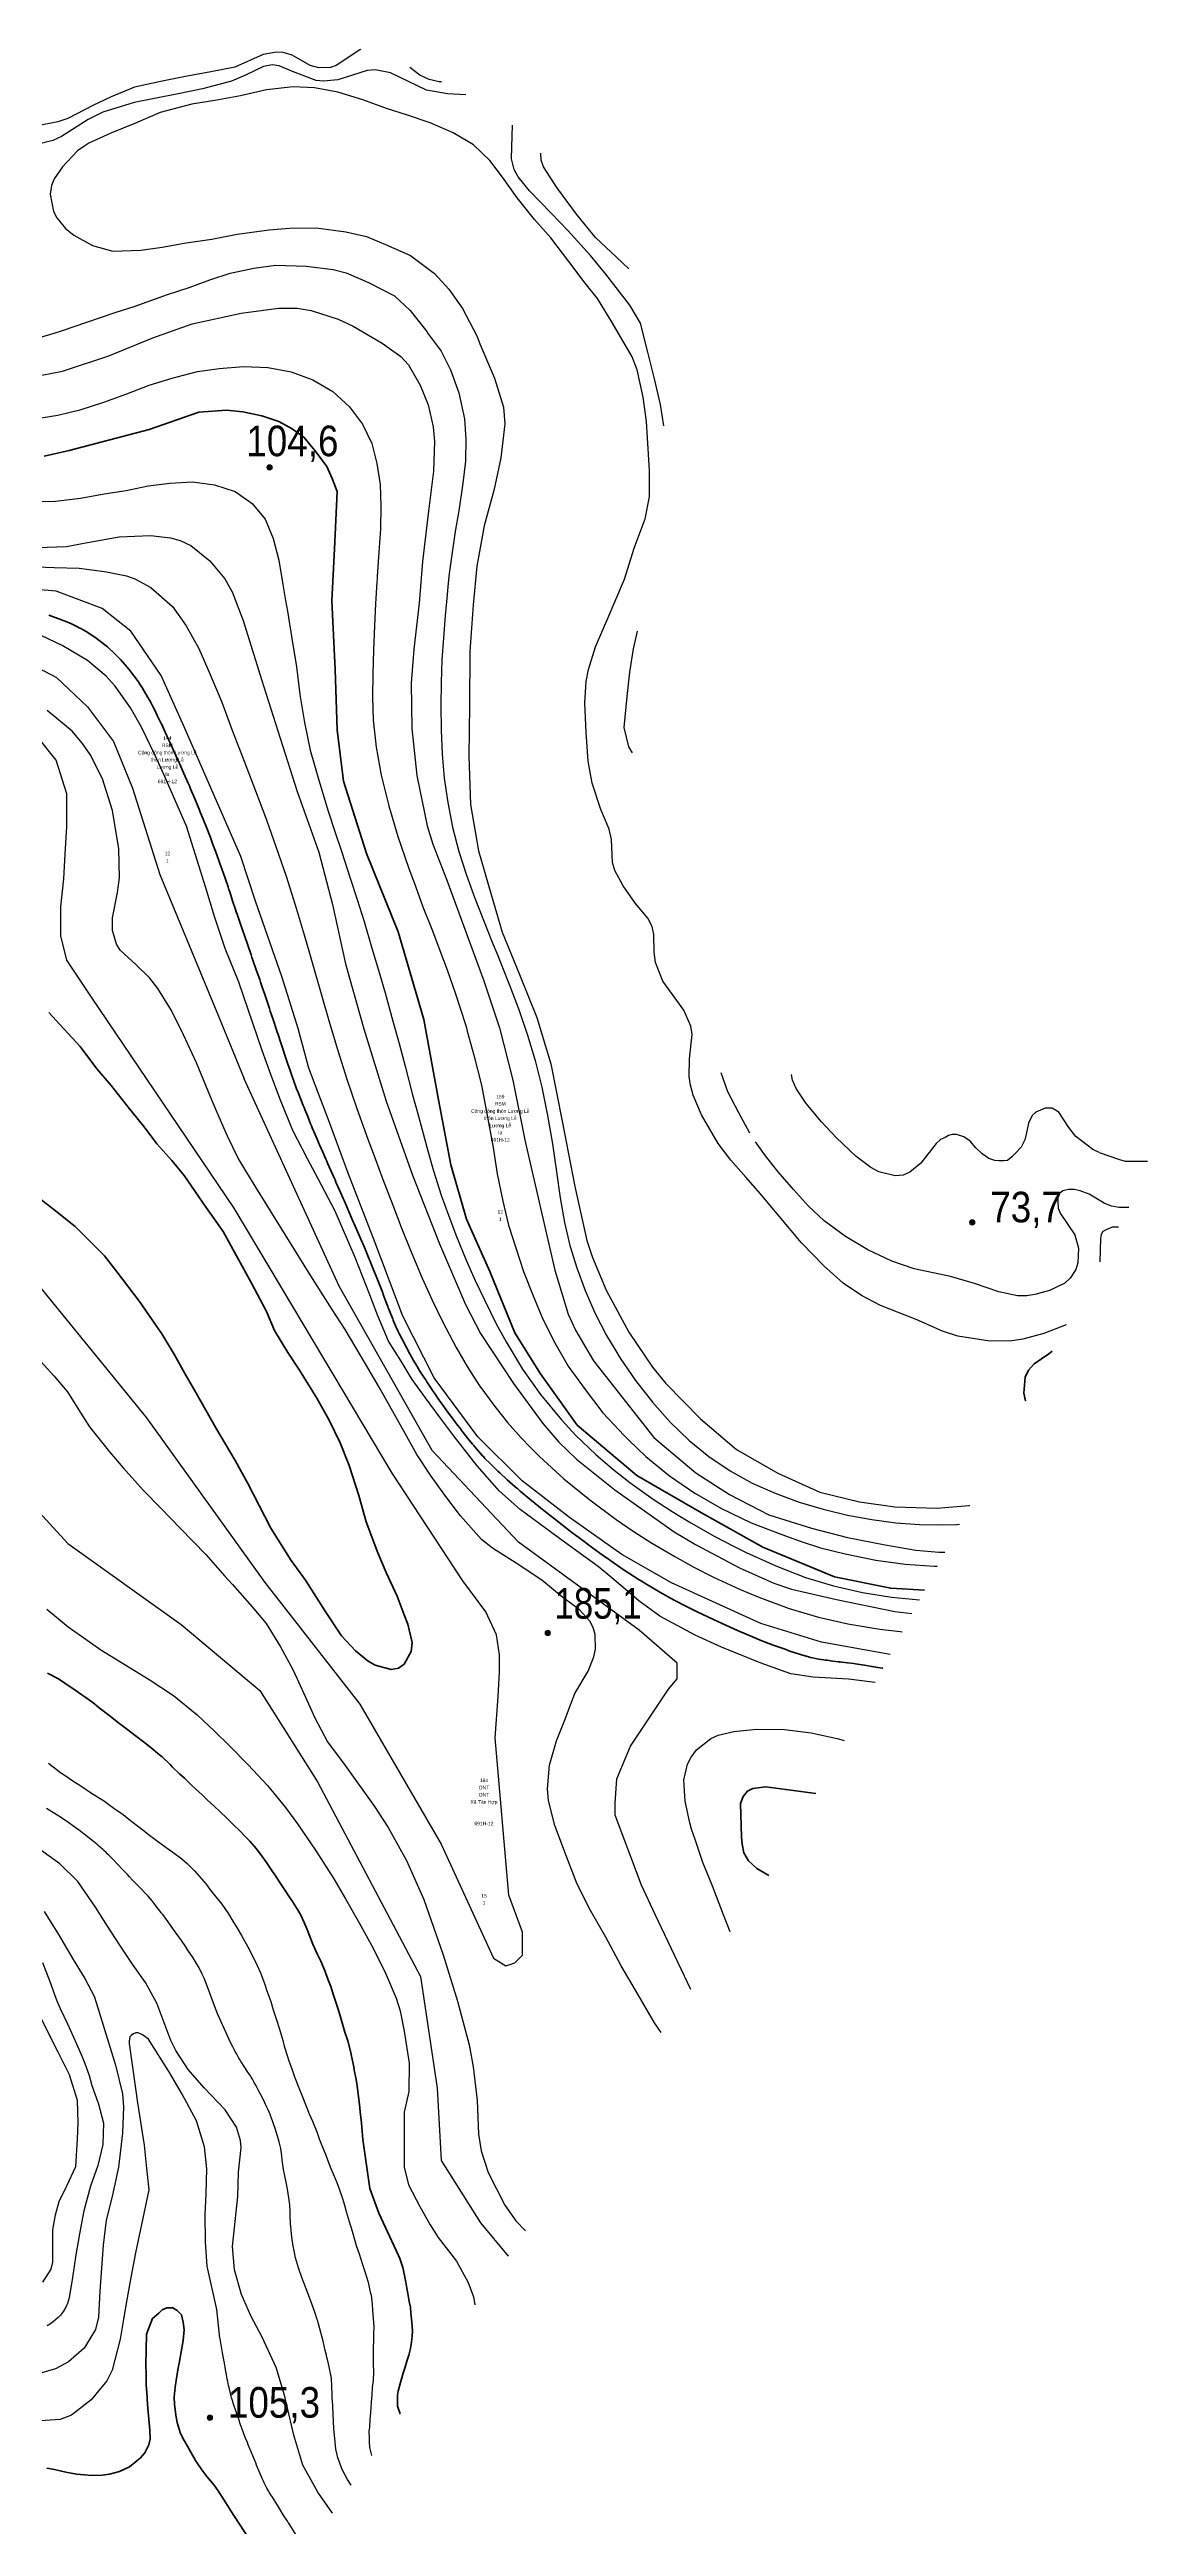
# Model space of a CAD drawing. Header units: metres. Extents: x 549268 to 556659, y 1838059 to 1844558.
# Drawn here: x 556049 to 556659, y 1839774 to 1841149 of the extents above; entities that cross this region are included whole.
import ezdxf
from ezdxf.enums import TextEntityAlignment as Align

# ---------------------------------------------------------------- set-up
doc = ezdxf.new("R2010")
doc.units = ezdxf.units.M
doc.header["$LTSCALE"] = 0.8
for name, color, linetype, lineweight in [('1', 7, 'Continuous', 25), ('2', 7, 'Continuous', 53), ('5', 7, 'Continuous', 13)]:
    doc.layers.add(name, color=color, linetype=linetype, lineweight=lineweight)
doc.layers.add('15', color=7, linetype='Continuous')

msp = doc.modelspace()

# ---------------------------------------------------------------- hatches: boundary and pattern name
at = {"layer": '5'}
for points in [[(556172.86, 1840917.08, 1), (556169.86, 1840917.08, 1)], [(556563.13, 1840497.98, 1), (556560.13, 1840497.98, 1)], [(556327.35, 1840270.09, 1), (556324.35, 1840270.09, 1)], [(556139.74, 1839834.49, 1), (556136.74, 1839834.49, 1)]]:
    msp.add_hatch(color=256, dxfattribs=at).paths.add_polyline_path(points)

# ---------------------------------------------------------------- linework, layer by layer
at = {"layer": '1'}
msp.add_line((556446.75, 1840534.96), (556441.32, 1840542.75), dxfattribs=at)
for points in [[(556222.02, 1841149.03), (556221.5, 1841148.87), (556208.39, 1841140.13), (556205.28, 1841139.14), (556198.63, 1841138.86), (556193.84, 1841140.16), (556183.98, 1841145.99), (556178.82, 1841147.38), (556175.15, 1841147.52), (556167.86, 1841146.23), (556152.14, 1841139.24), (556138.77, 1841136.63), (556125.53, 1841134.17)], [(556125.53, 1841134.17), (556112.56, 1841131.75), (556096.4, 1841128.07), (556083.41, 1841122.71), (556073.12, 1841117.99), (556059.24, 1841110.83), (556053.81, 1841108.93), (556042.45, 1841106.64), (556027.27, 1841106.16), (556016.18, 1841108.91), (556011.16, 1841111.58), (556007.37, 1841114.59), (556001.11, 1841122), (555999.99, 1841124.26)], [(556280.33, 1841123.84), (556270.26, 1841124.37), (556258.48, 1841126.41), (556238.58, 1841136.16), (556229.92, 1841137.68), (556225.58, 1841137.38), (556209.36, 1841132.23), (556201.31, 1841131.42), (556197.33, 1841131.86), (556184.17, 1841136.93), (556176.66, 1841139.97), (556172.89, 1841140.51), (556167.9, 1841139.6), (556158.04, 1841134.87), (556150.17, 1841131.51), (556134.08, 1841127.15), (556120.54, 1841124.52), (556107.38, 1841121.89), (556096.1, 1841119.63), (556078.76, 1841114.27), (556070.69, 1841110.24), (556055.87, 1841100.81), (556051.05, 1841098.62), (556040.84, 1841095.92)], [(556266.88, 1841131.02), (556265.53, 1841131.11), (556260.05, 1841132.44), (556254.82, 1841134.76), (556249.27, 1841138.99)], [(556337.62, 1841031.43), (556327.53, 1841044.43), (556318.49, 1841054.7), (556308.86, 1841066.75), (556300.72, 1841078.19), (556293.7, 1841087.47), (556284.66, 1841096.06), (556273.34, 1841102.87), (556260.5, 1841108.42), (556248.06, 1841112.56), (556236.29, 1841116.37), (556223.24, 1841121.16), (556209.32, 1841125.31), (556196.36, 1841127.8), (556184.39, 1841128.42), (556169.68, 1841126.68), (556155.27, 1841123.4), (556140.9, 1841120.8), (556128.13, 1841118.69), (556110.65, 1841114.05), (556096.81, 1841108.11), (556083.24, 1841102.52), (556071.02, 1841097), (556068.68, 1841095.64), (556064.64, 1841092.79), (556056.35, 1841083.9), (556051.77, 1841077.19), (556050.25, 1841073.51), (556049.53, 1841068.71), (556051.44, 1841059.04), (556053.22, 1841055.62), (556058.04, 1841049.71), (556062.61, 1841045.93), (556073.08, 1841040.24), (556084.24, 1841037.09), (556099.94, 1841037.7), (556111.73, 1841039.26), (556125.09, 1841041.67), (556139.34, 1841043.77), (556153.29, 1841046.46), (556171.05, 1841049.03), (556182.51, 1841049.92), (556197.24, 1841049.98), (556213.74, 1841047.75), (556225.14, 1841045.16), (556235.81, 1841040.89), (556249.58, 1841034.62), (556262.88, 1841024.8), (556271, 1841015.99), (556278.53, 1841005.2), (556286.56, 1840990.16), (556288.09, 1840985.62), (556296.25, 1840966.69), (556301.23, 1840950.48), (556301.95, 1840941.21), (556299.86, 1840922.45), (556296.11, 1840905.08), (556290.58, 1840884.66), (556286.44, 1840862.32), (556284.46, 1840840.74), (556282.64, 1840814.92), (556282.33, 1840784.93), (556282.12, 1840756.74), (556283, 1840729.98), (556287.45, 1840704.33), (556294.47, 1840680), (556300.55, 1840659.1), (556310.11, 1840635.67), (556319.83, 1840611.69), (556327.58, 1840586.08), (556333.82, 1840554.22), (556340.9, 1840517.87), (556347.62, 1840487.93), (556350.71, 1840478.55), (556358.38, 1840460.3), (556370.82, 1840437.09), (556384.05, 1840417.68), (556391.47, 1840408.59), (556410.62, 1840388.94), (556430.79, 1840371.92), (556453.59, 1840358.88), (556476.95, 1840348.25), (556499.05, 1840342.87), (556518.71, 1840340.07), (556541.97, 1840339.36), (556559.85, 1840340.9), (556560.26, 1840340.97)], [(556390.38, 1840940.16), (556388.47, 1840952.01), (556385.22, 1840966.24), (556381.41, 1840980.99), (556377.45, 1840997.06), (556371.4, 1841007.08), (556358.04, 1841024.42), (556349.52, 1841034.64), (556337.03, 1841048.65), (556327.79, 1841058.2), (556315.8, 1841070.6), (556309.44, 1841078.42), (556307.23, 1841082.5), (556305.71, 1841088.39), (556306.01, 1841101.2), (556306.29, 1841107.13)], [(556370.87, 1841027.36), (556364.08, 1841033.78), (556352.42, 1841044.68), (556341.88, 1841057.69), (556330.96, 1841072.47), (556323.43, 1841083.92), (556322.3, 1841087.56), (556321.96, 1841091.44)], [(556044.81, 1840989.48), (556051.63, 1840991.58), (556055.88, 1840992.91), (556069.93, 1840997.66), (556085.51, 1841003.1), (556096.72, 1841006.55), (556114.61, 1841013.08), (556126.67, 1841016.99), (556138.2, 1841021.19), (556149.52, 1841024.81), (556162.55, 1841027.73), (556174.92, 1841029.3), (556191.77, 1841028.8), (556206.74, 1841026.92), (556213.97, 1841025.03), (556226.38, 1841019.76), (556240.67, 1841012.23), (556249.45, 1841004.25), (556257.23, 1840994.32), (556258.62, 1840992.45), (556259.51, 1840991.25), (556266.63, 1840981.53), (556271.91, 1840971.26), (556276.39, 1840958.51), (556279.54, 1840944.11), (556280.41, 1840932.78), (556280.2, 1840920.45), (556278.77, 1840908.35), (556276.39, 1840892.93), (556274.46, 1840881.55), (556272.71, 1840869.88), (556271.2, 1840858.21), (556270.45, 1840851), (556269.97, 1840846.38), (556268.87, 1840834.61), (556267.9, 1840822.54), (556267.11, 1840810.31), (556266.59, 1840797.72), (556266.44, 1840784.74), (556266.63, 1840771.49)], [(556613.8, 1840441.18), (556601.32, 1840436.31), (556589.72, 1840433.09), (556583.69, 1840432.18), (556571.45, 1840431.97), (556553.66, 1840434.82), (556545.11, 1840437.61), (556530.44, 1840444.02), (556510.71, 1840451.85), (556500.18, 1840457.44), (556489.89, 1840464.33), (556479.12, 1840473.81), (556466.77, 1840486.72), (556454.33, 1840501.44), (556449.49, 1840507.37), (556444.02, 1840513.78), (556435.8, 1840523.04), (556427.54, 1840532.57), (556420.45, 1840541.71), (556411.19, 1840557.68), (556406.58, 1840568.56), (556405.08, 1840574.22), (556404.43, 1840579.05), (556404.68, 1840588.85), (556406.11, 1840602.33), (556405.35, 1840606.96), (556401.53, 1840615.71), (556389.73, 1840631.91), (556385.72, 1840642.3), (556384.95, 1840647.93), (556384.75, 1840657.76), (556383.88, 1840662.33), (556381.53, 1840666.85), (556374.63, 1840675.09), (556367.74, 1840684.81), (556363.16, 1840693.24), (556361.83, 1840697.74), (556361.25, 1840710.53), (556359.94, 1840716.18), (556355.42, 1840727.1), (556350.55, 1840741.89), (556348.29, 1840753.93), (556347.17, 1840770.1), (556346.41, 1840786.28), (556347.17, 1840798.32), (556348.41, 1840804.84), (556352.35, 1840817.54), (556359.95, 1840835.09), (556368.45, 1840854.95), (556373.84, 1840872.32), (556379.93, 1840888.58), (556382.37, 1840900.78), (556382.37, 1840915.41), (556380.65, 1840942.57), (556378.93, 1840956.1), (556375.53, 1840971.24), (556372.82, 1840978.45), (556361.59, 1840997.46), (556353.44, 1841010.83), (556346.65, 1841019.39), (556337.62, 1841031.43)], [(556044.9, 1840968.2), (556056.37, 1840970.44), (556082.09, 1840978.96), (556106.47, 1840988.92), (556128.38, 1840996.77), (556155.57, 1841002.73), (556176.32, 1841005.53), (556186.69, 1841005.4), (556194.44, 1841004.22), (556209.46, 1840999.41), (556217.85, 1840995.44), (556233.93, 1840986.11), (556244.34, 1840978.73), (556248.57, 1840973.96), (556255.06, 1840962.74), (556259.39, 1840951.82), (556262.16, 1840939.57), (556262.89, 1840931.41), (556262.41, 1840915.03), (556259.6, 1840892.84), (556256.25, 1840864.9), (556254.44, 1840841.79), (556251.43, 1840816.17), (556250.04, 1840797.33), (556250.3, 1840772.07)], [(556040.92, 1840944.04), (556053.72, 1840946), (556066.63, 1840949.22), (556079.34, 1840953.3), (556092.02, 1840957.96), (556104.49, 1840962.65), (556117.22, 1840966.64), (556118.6, 1840967.04), (556119.97, 1840967.42), (556131.36, 1840970.25), (556143.39, 1840972.06), (556156.82, 1840973.02), (556170.41, 1840972.57), (556183.37, 1840970.17), (556195.48, 1840965.74), (556206.43, 1840959.17), (556215.72, 1840950.72), (556222.93, 1840941.05), (556228.12, 1840930.26), (556231.01, 1840919.19), (556232.8, 1840907.68), (556233.07, 1840895.68), (556232.97, 1840883.02), (556232.12, 1840869.97), (556231.17, 1840856.56), (556231.08, 1840855.09), (556230.99, 1840853.6), (556230.27, 1840841.31), (556229.63, 1840829.3), (556229.13, 1840815.58), (556228.65, 1840802.76), (556228.51, 1840789.6), (556228.84, 1840776.68), (556230.59, 1840761.77), (556233.29, 1840746.23)], [(556037.89, 1840897.89), (556052.43, 1840898.39), (556066.34, 1840899.92), (556079.47, 1840902.34), (556091.75, 1840904.34), (556103.87, 1840906.93), (556115.99, 1840908.24), (556128.58, 1840909.06), (556140.74, 1840907.41), (556152.21, 1840903.63), (556161.63, 1840897.13), (556168.87, 1840888.32), (556173.35, 1840877.66), (556176.45, 1840865.57), (556178.74, 1840852.07), (556180.25, 1840843.22), (556181.26, 1840837.35), (556183.7, 1840822.17), (556186.23, 1840806.44), (556188.2, 1840791.11), (556190.79, 1840775.56), (556193.96, 1840760.11), (556198.71, 1840743.4), (556203.93, 1840726.17), (556207.67, 1840714.9), (556211.51, 1840703.46), (556216.11, 1840689.13), (556220, 1840677.17), (556223.83, 1840665.09), (556228.2, 1840650.22), (556231.88, 1840637.96), (556235.53, 1840625.47), (556239.75, 1840609.76), (556243.26, 1840597.25), (556246.73, 1840584.67), (556250.76, 1840568.85), (556253.99, 1840556.88), (556256.08, 1840549.32), (556259.2, 1840537.75), (556262.34, 1840526.62), (556266.75, 1840513.02), (556270.65, 1840502.05)], [(556037.14, 1840872.43), (556058.56, 1840873.18), (556070.22, 1840875.44), (556087.89, 1840878.45), (556105.18, 1840879.2), (556116.37, 1840878.07), (556121.72, 1840876.57), (556127.7, 1840873.68), (556138.26, 1840865.28), (556146.56, 1840855.29), (556150.64, 1840847.97), (556156.72, 1840832.13), (556166.95, 1840799.38), (556177.16, 1840766.82), (556186.7, 1840737.16), (556198.69, 1840703.58), (556206.22, 1840674.43), (556213.48, 1840641.58), (556223.68, 1840605.44), (556236.14, 1840565.35), (556250.68, 1840524.18), (556265.77, 1840486.18), (556280.1, 1840452.5), (556288.51, 1840436.34), (556306.79, 1840408.52), (556323.08, 1840386.34), (556332.07, 1840376.03), (556341.86, 1840366.63), (556363.12, 1840349.51), (556396.07, 1840326.15), (556407.91, 1840319.11), (556432.42, 1840306.33), (556451.46, 1840297.72), (556461.27, 1840294.31), (556486.27, 1840288.64), (556518.66, 1840281.92), (556528.15, 1840280.89)], [(556037.3, 1840862.06), (556051.75, 1840861.53), (556065.56, 1840861.21), (556078.13, 1840859.56), (556079.42, 1840859.36), (556080.7, 1840859.16), (556091.85, 1840856.95), (556096.56, 1840855.24), (556105.4, 1840850.41), (556117.49, 1840839.9), (556125.05, 1840829.21), (556132.16, 1840816.56), (556138.34, 1840802.08), (556144.76, 1840786.71), (556150.77, 1840770.63), (556157.27, 1840754.02), (556163.48, 1840737.54), (556169.69, 1840721.38), (556176.39, 1840702.46), (556180.59, 1840690.16), (556185.51, 1840674.18), (556190.54, 1840657.65), (556193.47, 1840647.46), (556195.3, 1840640.95), (556199.98, 1840624.89), (556204.58, 1840608.78), (556209.2, 1840593.5), (556214.34, 1840577.43), (556219.85, 1840561.29), (556225.95, 1840544.26), (556229.95, 1840533.41), (556234.11, 1840522.27), (556239.73, 1840507.47), (556244.49, 1840495.3), (556249.49, 1840482.86), (556256.12, 1840467.04), (556261.61, 1840454.83), (556267.33, 1840442.96), (556274.91, 1840428.6), (556281.15, 1840417.98), (556287.67, 1840407.91), (556296.45, 1840395.82), (556303.6, 1840386.97), (556311.1, 1840378.47), (556316.12, 1840373.15), (556321.26, 1840368), (556334.8, 1840355.7), (556349.2, 1840343.94), (556363.93, 1840333.12), (556373.35, 1840326.6), (556383.18, 1840320.23), (556396.4, 1840312.5), (556407, 1840306.69), (556417.95, 1840301.11)], [(556516.02, 1840258.17), (556477.9, 1840265.02), (556444.17, 1840275.33), (556394.6, 1840297.94), (556367.01, 1840313.6), (556338.01, 1840334.11), (556311.64, 1840354.48), (556287.04, 1840378.95), (556262.69, 1840411.76), (556245.31, 1840445.88), (556229.96, 1840486.65), (556215.07, 1840525.36), (556204.57, 1840553.53), (556193.25, 1840583.53), (556187.32, 1840605.64), (556178.34, 1840634.02), (556163.46, 1840676.3), (556155.45, 1840701.04), (556140.51, 1840735), (556123.88, 1840772.99), (556111.19, 1840801.65), (556094.31, 1840826.18), (556078.45, 1840838.67), (556052.92, 1840848.33), (556024.28, 1840850.81)], [(556507.73, 1840242.67), (556492.85, 1840244.49), (556473.26, 1840245.58), (556460.84, 1840247.47), (556443.91, 1840253.49), (556422.46, 1840262.15), (556407.79, 1840268.93), (556388.21, 1840279.44), (556376.38, 1840288.01), (556361.4, 1840300.65), (556353.84, 1840306.92), (556335.26, 1840320.57), (556310.52, 1840338.63), (556299.15, 1840348.75), (556286.58, 1840362.83), (556274.06, 1840378.95), (556265.76, 1840390.1), (556257.99, 1840400.57), (556250.53, 1840410.79), (556244.4, 1840421), (556237.43, 1840432.15), (556231.41, 1840446.09), (556227.08, 1840457.77), (556218.88, 1840478.45), (556207.74, 1840504.18), (556198.34, 1840522.16), (556192.35, 1840533.3), (556184.26, 1840548.97), (556177.45, 1840565.84), (556172, 1840580.03), (556167.16, 1840593.42), (556154.32, 1840631.29), (556146.78, 1840650.01), (556140.74, 1840667.84), (556135.99, 1840683.7), (556125.31, 1840717.93), (556112.82, 1840746.33), (556107.9, 1840757.23), (556100.17, 1840772.94), (556094.06, 1840783.54), (556085.57, 1840795.73), (556080.63, 1840801.25), (556070.15, 1840809.96), (556056.19, 1840818.27), (556044.85, 1840823.53)], [(556372.95, 1840758.58), (556370.84, 1840762), (556368.37, 1840772.63), (556369.96, 1840789.82), (556371.4, 1840803.36), (556373.45, 1840816.43), (556375.66, 1840826.14)], [(556032.96, 1840811.09), (556053.06, 1840800.53), (556070.29, 1840784.22), (556084.65, 1840765.02), (556095.18, 1840739.1), (556110.5, 1840691.1), (556143.05, 1840612.38), (556157.22, 1840577.7)], [(556109.33, 1840627.84), (556104.82, 1840633.5), (556097.11, 1840641.14), (556088.41, 1840649.14), (556086.33, 1840652.48), (556084.06, 1840660.05), (556084.13, 1840667.08), (556086.96, 1840681.15), (556087.98, 1840689.19), (556087.73, 1840705.32), (556084.15, 1840726.58), (556078.51, 1840744.26), (556071.77, 1840757.67), (556067.52, 1840763.85), (556061.64, 1840770.59), (556047.87, 1840782.11)], [(556250.3, 1840772.07), (556253.11, 1840746), (556258.92, 1840718.06), (556262.04, 1840707.85), (556269.81, 1840687.96), (556290.42, 1840632.02), (556299.06, 1840606.04), (556306.46, 1840576.98), (556313.24, 1840542.96), (556329.89, 1840471.51), (556337.26, 1840447.11), (556341.35, 1840438.16), (556351.26, 1840421.06), (556384.83, 1840378.63), (556408.12, 1840359.04), (556426.9, 1840346.99), (556448.68, 1840335.69), (556472.42, 1840328.35), (556492.28, 1840323.08), (556513.3, 1840318.98), (556530.24, 1840316.05), (556543.09, 1840314.88), (556546.37, 1840314.97)], [(556044.26, 1840461.39), (556103.08, 1840389.59), (556168.71, 1840298.13), (556221.56, 1840230.6), (556266.74, 1840152.82), (556295.72, 1840089.56), (556302.54, 1840085.29), (556307.66, 1840087), (556311.92, 1840091.27), (556311.92, 1840104.09), (556304.25, 1840124.61), (556296.58, 1840211.8), (556298.28, 1840234.88), (556299.13, 1840248.55), (556299.13, 1840257.96), (556297.43, 1840269.07), (556291.46, 1840281.89), (556278.68, 1840298.99), (556239.47, 1840358.82), (556190.03, 1840441.74), (556151.67, 1840505.85), (556072.4, 1840622.96), (556058.76, 1840643.47), (556055.35, 1840657.15), (556055.35, 1840673.39), (556057.05, 1840688.78), (556057.91, 1840702.45), (556058.76, 1840717.84), (556058.76, 1840735.79), (556052.79, 1840754.6), (556042.56, 1840767.42)], [(556266.63, 1840771.49), (556267.28, 1840757.95), (556268.4, 1840744.55), (556270.29, 1840730.98), (556272.96, 1840717.44), (556276.52, 1840703.9), (556280.7, 1840690.73), (556285.3, 1840678.02), (556290.12, 1840665.74), (556295.01, 1840653.6), (556298.15, 1840646.06), (556300.08, 1840641.27), (556305.03, 1840628.7), (556309.98, 1840615.61), (556314.58, 1840602.01), (556318.81, 1840587.84), (556322.61, 1840573.03), (556325.81, 1840557.41), (556328.47, 1840541.68), (556330.71, 1840526.09), (556332.78, 1840511.56), (556335.23, 1840497.95), (556338.19, 1840485.12), (556341.96, 1840472.76), (556346.56, 1840460.18), (556351.99, 1840447.82), (556358.58, 1840435.23), (556363.06, 1840427.54), (556366.15, 1840422.65), (556374.68, 1840410.23), (556384.01, 1840398.24), (556393.9, 1840387.13), (556404.44, 1840376.99), (556415.4, 1840367.97), (556427.12, 1840360.12), (556439.45, 1840353.32), (556452.14, 1840347.63), (556465.48, 1840342.77), (556478.77, 1840338.74), (556492.39, 1840335.5), (556505.8, 1840333), (556519.11, 1840331.27), (556532.32, 1840330.29), (556545.2, 1840330.11), (556553.13, 1840330.34), (556554.64, 1840330.45)], [(556233.29, 1840746.23), (556237.6, 1840729.17), (556242.58, 1840712.15), (556248.57, 1840695), (556252.51, 1840684.07), (556256.55, 1840673.21), (556261.82, 1840659.88), (556265.96, 1840648.98), (556269.94, 1840638.11), (556274.59, 1840624.92), (556280.11, 1840607.75), (556280.66, 1840605.9), (556281.2, 1840604.05), (556284.79, 1840590.9), (556288.99, 1840574.21), (556292.26, 1840557.32), (556295.38, 1840540.69), (556297.85, 1840524.91), (556301, 1840509.84), (556304.04, 1840496.53), (556308.3, 1840483.3), (556312.47, 1840470.67), (556317.75, 1840457.2), (556323.15, 1840444.19), (556329.84, 1840431.11), (556337.21, 1840418.27), (556346.57, 1840405.19), (556356.54, 1840392.31), (556368.22, 1840379.65), (556369.53, 1840378.33), (556370.83, 1840377.02), (556380.33, 1840367.98), (556393.48, 1840357.34), (556407.61, 1840347.63), (556422.41, 1840339.27), (556438.87, 1840331.26), (556455.82, 1840324.66), (556466.57, 1840320.84), (556477.41, 1840317.4), (556491.06, 1840314), (556508.15, 1840310.46), (556524.35, 1840308.29), (556540.5, 1840307.23), (556542.22, 1840307.22)], [(556388.9, 1840048.26), (556385.09, 1840053.76), (556374.6, 1840071.73), (556366.68, 1840085.37), (556358.19, 1840101.14), (556349.54, 1840116.02), (556342.17, 1840130.59), (556336.22, 1840145.93), (556329.71, 1840163.13), (556326.32, 1840177.06), (556325.81, 1840183.59), (556326.9, 1840196.64), (556330.66, 1840210.19), (556335.55, 1840222.24), (556338.56, 1840230.15), (556340.82, 1840236.55), (556348.35, 1840248.95), (556351.48, 1840256.82), (556352.3, 1840261.02), (556352.21, 1840269.18), (556351.14, 1840273.05), (556349.19, 1840276.72), (556343.51, 1840282.95), (556333.34, 1840290.46), (556322.56, 1840299.43), (556308.27, 1840308.84), (556295.1, 1840317.19), (556289.08, 1840322.02), (556277.45, 1840335.18), (556268.78, 1840346.55), (556261.08, 1840357.15), (556253.23, 1840369.14), (556246.66, 1840380.74), (556232.15, 1840406.62), (556224.72, 1840419.54), (556213.27, 1840438.53), (556206.04, 1840449.71), (556193.05, 1840470.39), (556161.34, 1840521.37), (556153.98, 1840533.67), (556148.03, 1840545.88), (556143.43, 1840556.31), (556138.56, 1840567.69), (556130.76, 1840586.5), (556123.5, 1840602.17), (556116.98, 1840615.56), (556109.33, 1840627.84)], [(556438.1, 1840547.58), (556431.96, 1840558.87), (556425.8, 1840570.51), (556422.14, 1840580.93)], [(556541.6, 1840541.83), (556533.04, 1840530.88), (556526.93, 1840525.79), (556523.29, 1840524.27), (556518.79, 1840523.77), (556509.77, 1840525.97), (556505.22, 1840528.41), (556497.15, 1840534.65), (556486.11, 1840545.08), (556477.96, 1840553.79), (556469.47, 1840563.99), (556463.83, 1840572.39), (556461.88, 1840576.97), (556461.23, 1840580.02)], [(556405.28, 1840072.15), (556385.55, 1840113.85), (556377.9, 1840130.03), (556363.22, 1840168.87), (556363.22, 1840175.59), (556364.17, 1840189.03), (556371.82, 1840207.27), (556392.87, 1840238.95), (556397.66, 1840244.71), (556397.66, 1840249.51), (556397.66, 1840253.35), (556376.6, 1840271.59), (556309.59, 1840320.54), (556261.73, 1840371.42), (556210.04, 1840462.62), (556157.22, 1840577.7)], [(556632.05, 1840536.77), (556628.55, 1840538.52), (556619.2, 1840545.72), (556615.33, 1840550.62), (556609.69, 1840559.13), (556605.99, 1840561.47), (556602.14, 1840561.48), (556597, 1840559.18), (556595, 1840557.29), (556592.93, 1840553.14), (556591.67, 1840546.92), (556590.91, 1840543.88), (556588.82, 1840539.68), (556585.65, 1840536.37), (556583.67, 1840534.38), (556581.2, 1840532.39), (556579.22, 1840532.15), (556576.49, 1840532.15), (556574.27, 1840532.39), (556570.8, 1840533.39), (556567.09, 1840536.12), (556563.62, 1840539.34), (556560.41, 1840543.07), (556556.94, 1840545.55), (556552.98, 1840546.79), (556550.51, 1840546.79), (556548.53, 1840546.29), (556546.55, 1840545.05), (556544.07, 1840544.06), (556541.6, 1840541.83)], [(556648.62, 1840506.34), (556643.32, 1840506.21), (556639.02, 1840507.04), (556634.85, 1840508.67), (556626.54, 1840513.63), (556621.54, 1840515.52), (556618.32, 1840516.26), (556615.1, 1840516.26), (556611.89, 1840515.52), (556609.91, 1840513.78), (556609.16, 1840511.8), (556609.16, 1840509.56), (556609.41, 1840505.84), (556610.4, 1840503.11), (556618.63, 1840491.09), (556620.59, 1840483.61), (556620.32, 1840475.57), (556619.23, 1840471.88), (556616.07, 1840466.95), (556612.99, 1840464.27), (556604.56, 1840460.21), (556596.45, 1840457.88), (556591.93, 1840457.14), (556586.72, 1840457.19), (556576.38, 1840459.41), (556562.89, 1840464.06), (556549.52, 1840467.88), (556529.36, 1840472.2), (556516.89, 1840476.56), (556503.61, 1840482.77), (556491.17, 1840490.07), (556479.38, 1840498.86), (556470.75, 1840506.95), (556462.37, 1840516.33), (556453.8, 1840526.1), (556446.75, 1840534.96)], [(556632.05, 1840536.77), (556643.41, 1840532.95), (556646.52, 1840531.91), (556650.67, 1840531.91), (556658.97, 1840531.91)], [(556270.65, 1840502.05), (556274.85, 1840491), (556280.58, 1840477.1), (556285.64, 1840465.79), (556290.86, 1840454.68), (556297.3, 1840441.61), (556302.76, 1840431.69), (556311.89, 1840416.57), (556321.93, 1840402.45), (556333.55, 1840388.39), (556341.33, 1840379.96), (556352.56, 1840369.23), (556361.78, 1840361.23), (556371.41, 1840353.61), (556384.48, 1840344.38), (556394.89, 1840337.59), (556405.35, 1840331.21), (556418.75, 1840323.67), (556429.32, 1840318.1), (556436.08, 1840314.73), (556452.55, 1840307.3), (556469.02, 1840300.92), (556484.57, 1840296.2), (556500.64, 1840292.51), (556516.83, 1840289.92), (556532.26, 1840288.57)], [(556642.79, 1840495.43), (556639.61, 1840495.42), (556637.13, 1840494.42), (556634.16, 1840492.93), (556633.17, 1840491.2), (556632.92, 1840488.96), (556632.43, 1840476.04)], [(556040.86, 1840424.72), (556051.62, 1840412.76), (556059.13, 1840403.85), (556065.16, 1840394.21), (556071.3, 1840384.48), (556082.42, 1840370.57), (556090.02, 1840361.77), (556101.28, 1840349.24), (556110.91, 1840339.45), (556121.67, 1840328.22), (556136.05, 1840313.68), (556146.36, 1840301.87), (556150.81, 1840296.98)], [(556019.21, 1840363.33), (556059.32, 1840319.66), (556122.35, 1840274.84), (556165.89, 1840238.06), (556197.98, 1840187.49), (556255.28, 1840079.47), (556264.45, 1840017.41), (556266.74, 1839977.18)], [(556150.81, 1840296.98), (556161.74, 1840284.52), (556169.48, 1840275.42), (556177.43, 1840262.45), (556184.42, 1840249.47), (556190.47, 1840236.46), (556196.49, 1840222.92), (556203.51, 1840209.72), (556213.28, 1840196.47), (556229.73, 1840173.85), (556237.26, 1840162.09), (556247.43, 1840143.81), (556257.08, 1840122.17), (556267.87, 1840091.41), (556275.82, 1840065.79), (556282.15, 1840041.54), (556284.52, 1840029.24), (556286.61, 1840010.55), (556287.48, 1839991.81), (556288.89, 1839982.64), (556292.86, 1839970.68), (556301.95, 1839952.46), (556308.14, 1839943.83), (556313.45, 1839938.19)], [(556417.95, 1840301.11), (556432.44, 1840294.45), (556443.05, 1840289.95), (556459.96, 1840283.7), (556476.28, 1840278.87), (556492.6, 1840275.23), (556510.3, 1840272.28), (556521.61, 1840270.9), (556522.77, 1840270.8)], [(556047.71, 1840283.22), (556059.44, 1840273.4), (556062.56, 1840271.29), (556066.89, 1840268.39), (556077.62, 1840260.73), (556104.45, 1840244.23), (556117.94, 1840235.44), (556131.21, 1840224.72), (556140.79, 1840215.57), (556149.13, 1840207.51), (556159.45, 1840196.96), (556170.23, 1840185.36), (556180.21, 1840173.26), (556186.87, 1840164.11), (556196.78, 1840149.55), (556207.12, 1840133.55), (556213.56, 1840122.48), (556221.16, 1840109.27), (556228.97, 1840095.07), (556235.79, 1840081.2), (556241.69, 1840067.44), (556243.92, 1840060.32), (556246.18, 1840049.03), (556248.81, 1840031.33), (556248.77, 1840015.48), (556246.18, 1840004.08), (556246.1, 1839990.85), (556246.1, 1839983.09), (556246.1, 1839973.57), (556248.57, 1839963.69), (556254.91, 1839951.7), (556260.55, 1839941.48), (556265.04, 1839934.56), (556275.25, 1839921.31), (556281.62, 1839909.59), (556284.68, 1839901.53), (556285.38, 1839897.38), (556285.38, 1839897.23)], [(556427.21, 1840104.16), (556423.56, 1840113.55), (556417.1, 1840130.07), (556412.03, 1840142.74), (556407.74, 1840155.36), (556405.79, 1840161.18), (556404.76, 1840164.76), (556402.13, 1840176.81), (556401.36, 1840188.55), (556403.44, 1840197.18), (556405.45, 1840201.18), (556408.49, 1840205.28), (556416.47, 1840211.56), (556420.55, 1840213.34), (556429.22, 1840215.47), (556441.86, 1840216.67), (556457.29, 1840216.43), (556472.13, 1840214.69), (556486.54, 1840211.46), (556490.53, 1840210.47)], [(556048.66, 1840197.78), (556055.44, 1840192.44), (556057.25, 1840191.34), (556062.64, 1840187.63), (556066.51, 1840185.23), (556071.81, 1840181.59)], [(556071.81, 1840181.59), (556079.65, 1840176.7), (556081.38, 1840175.51), (556084.81, 1840172.89), (556089.96, 1840169.23), (556093.12, 1840166.8), (556097.96, 1840163.1), (556101.21, 1840160.61), (556104.73, 1840157.92), (556108.42, 1840155.09), (556113.85, 1840151.07), (556117.59, 1840148.49), (556122.6, 1840144.65), (556125.54, 1840142.12), (556129.64, 1840138.01), (556132.31, 1840135.12), (556136.08, 1840130.57), (556138.37, 1840127.56), (556142.24, 1840122.78), (556144.8, 1840119.56), (556148.6, 1840114.14), (556151.02, 1840110.2), (556153.37, 1840106.17), (556155.72, 1840102.14), (556159.32, 1840095.9), (556161.55, 1840091.54), (556164.48, 1840085.53), (556166.37, 1840081.44), (556168.5, 1840075.48), (556169.75, 1840071.46), (556171.97, 1840065.44), (556173.27, 1840060.95), (556175.36, 1840054.75), (556176.76, 1840050.75), (556178.45, 1840044.58), (556179.52, 1840040.69), (556181.3, 1840035.01), (556181.85, 1840033.19), (556183.95, 1840027.54), (556185.26, 1840023.61), (556187.63, 1840017.61), (556189.21, 1840013.47), (556191.67, 1840007.4), (556193.42, 1840003.13), (556195.22, 1839999.11), (556197.6, 1839993.1), (556198.98, 1839989.26), (556201.63, 1839982.35), (556202.39, 1839980.79), (556203.53, 1839977.54), (556205.41, 1839972.9), (556206.69, 1839969.83), (556208.68, 1839964.96), (556210.08, 1839961.51), (556211.89, 1839956.22), (556213.03, 1839952.43), (556213.97, 1839948.92), (556215.64, 1839943.45), (556217.22, 1839938.06), (556218.87, 1839932.19), (556219.54, 1839930.15), (556221.11, 1839925.46), (556223, 1839919.55), (556224.31, 1839915.62), (556226.11, 1839909.78), (556227.32, 1839904.25), (556227.7, 1839902.57), (556228.29, 1839897.51), (556228.57, 1839894.23), (556228.94, 1839889.62), (556229.2, 1839884.68), (556229.13, 1839881.12), (556229, 1839877.86), (556228.98, 1839872.72), (556228.96, 1839869.25), (556228.87, 1839864.02), (556229.03, 1839860.41), (556228.87, 1839855.1), (556228.34, 1839851.32), (556228.17, 1839847.27), (556227.84, 1839843.19), (556227.38, 1839837.13), (556227.08, 1839833.46), (556226.77, 1839829.23), (556226.55, 1839826.75), (556226.6, 1839823.37), (556226.73, 1839821.17), (556226.92, 1839817.96), (556227.37, 1839815.81), (556228.01, 1839813.54)], [(556163.69, 1840019.09), (556162.88, 1840020.57), (556162.46, 1840021.3), (556161.82, 1840022.38), (556161.14, 1840023.49), (556160.68, 1840024.22), (556159.73, 1840025.67), (556156.86, 1840029.99), (556155.93, 1840031.45), (556155.47, 1840032.18), (556154.8, 1840033.29), (556154.36, 1840034.03), (556153.51, 1840035.53), (556153.09, 1840036.28), (556152.28, 1840037.8), (556151.48, 1840039.33), (556150.96, 1840040.36), (556149.93, 1840042.42), (556145.42, 1840052.16), (556145.24, 1840052.53), (556143.65, 1840055.98), (556142.65, 1840058.31), (556140.8, 1840063.03), (556136.94, 1840073.75), (556134.99, 1840078.45), (556133.93, 1840080.77), (556132.21, 1840084.17), (556130.3, 1840087.57), (556128.95, 1840089.78), (556126.03, 1840094.09), (556125.31, 1840095.16), (556125.15, 1840095.39), (556121.99, 1840099.91), (556120.4, 1840102.17), (556118, 1840105.54), (556115.02, 1840109.68), (556113.52, 1840111.74), (556112, 1840113.79), (556111.23, 1840114.81), (556110.44, 1840115.85), (556108.83, 1840117.92), (556107.21, 1840119.98), (556106.11, 1840121.35), (556103.9, 1840124.06), (556098.19, 1840129.94), (556097.98, 1840130.15), (556097.08, 1840131.06), (556095.3, 1840132.89), (556093.53, 1840134.73), (556092.36, 1840135.97), (556090.04, 1840138.46), (556086.58, 1840142.16), (556084.83, 1840143.99), (556083.65, 1840145.2), (556083.06, 1840145.8), (556082.16, 1840146.69), (556081.25, 1840147.57), (556080.63, 1840148.15), (556079.39, 1840149.3), (556078.76, 1840149.87), (556077.5, 1840151), (556076.22, 1840152.11), (556075.36, 1840152.84), (556073.62, 1840154.29), (556065.77, 1840160.48), (556065.27, 1840160.84), (556058.04, 1840165.94), (556054.37, 1840168.41), (556047.53, 1840172.67)], [(556206.38, 1839781.51), (556198.19, 1839793.15), (556189.76, 1839808.18), (556184.87, 1839824.75), (556179.6, 1839846.97), (556175.08, 1839862.41), (556167.2, 1839879.2), (556161.04, 1839891.02), (556155.75, 1839902.95), (556151.89, 1839916.65), (556150.76, 1839929.47), (556153.72, 1839957.31), (556154.15, 1839970.75), (556155.58, 1839984.45), (556155.24, 1839988.33), (556153.01, 1839995.79), (556146.65, 1840005.39), (556135, 1840017.64), (556126.22, 1840027.85), (556119.29, 1840038.33), (556116.49, 1840043.93), (556108.76, 1840064.67), (556102.4, 1840076.09), (556095.55, 1840085.62), (556088.27, 1840096.77), (556081.28, 1840107.34), (556074.61, 1840117.84), (556064.82, 1840132.04), (556054.96, 1840142.01), (556030.45, 1840159.48)], [(556046.15, 1840115.43), (556054.15, 1840102.79), (556062.23, 1840088.79), (556068.69, 1840078.26), (556073.88, 1840068.51), (556075.26, 1840064.47), (556085.73, 1840030.17), (556089.65, 1840014.19), (556090.25, 1840006.96), (556089.65, 1839992.35), (556087.39, 1839973.52), (556084, 1839957.32), (556080.58, 1839944.09), (556079.02, 1839930.23), (556077.13, 1839904.71), (556076.3, 1839890.28), (556074.63, 1839883.39), (556068.42, 1839873), (556059.69, 1839865.41), (556052.42, 1839861.62), (556036.49, 1839856.96)], [(556045.22, 1840087.2), (556049.31, 1840076.59), (556051.89, 1840069.47), (556053.25, 1840065.94), (556055.11, 1840061.6), (556059.1, 1840053.04), (556064.13, 1840042.03), (556067.3, 1840034.81), (556068.76, 1840031.16), (556070.21, 1840027.1), (556071.1, 1840024.36), (556072.7, 1840018.83), (556076.03, 1840009.68), (556076.21, 1840009.21), (556079.12, 1839997.94), (556078.77, 1839986.06), (556075.94, 1839974.53), (556071.95, 1839963.07), (556068.29, 1839949.37), (556065.85, 1839936.6), (556063.69, 1839924.86), (556061.82, 1839912.37), (556060.05, 1839900.95)], [(556045.39, 1839909.76), (556050.05, 1839916.91), (556051.02, 1839920.81), (556051.02, 1839931.05), (556051.02, 1839938.86), (556052.48, 1839947.15), (556054.43, 1839954.47), (556058.81, 1839963.26), (556063.67, 1839973.99), (556064.64, 1839989.11), (556065.13, 1839998.38), (556064.64, 1840010.58), (556060.26, 1840024.73), (556053.94, 1840037.41), (556042.75, 1840059.37)], [(556179.36, 1839780.05), (556176.29, 1839785), (556174.75, 1839787.47), (556172.95, 1839790.32), (556172.06, 1839791.75), (556171.18, 1839793.19), (556170.75, 1839793.91), (556169.91, 1839795.37), (556169.51, 1839796.1), (556168.92, 1839797.22), (556168.33, 1839798.41), (556167.95, 1839799.21), (556167.22, 1839800.82), (556166.86, 1839801.64), (556166.17, 1839803.28), (556164.17, 1839808.22), (556163.66, 1839809.47), (556162.62, 1839811.95), (556160.54, 1839816.92), (556159.52, 1839819.41), (556159.03, 1839820.64), (556158.07, 1839823.12), (556157.13, 1839825.6), (556156.51, 1839827.26), (556155.3, 1839830.59), (556154.75, 1839832.17), (556154.64, 1839832.49), (556154.22, 1839833.7), (556153.36, 1839836.12), (556152.22, 1839839.34), (556151.67, 1839840.96), (556151.14, 1839842.58), (556150.88, 1839843.4), (556150.52, 1839844.62), (556150.29, 1839845.43), (556149.84, 1839847.07), (556149.63, 1839847.89), (556149.23, 1839849.53), (556148.85, 1839851.19), (556148.61, 1839852.29), (556148.15, 1839854.51), (556147.89, 1839855.85), (556147.39, 1839858.55), (556146.91, 1839861.25), (556146.29, 1839864.86), (556145.97, 1839866.66), (556145.28, 1839870.53), (556143.84, 1839878.28), (556143.61, 1839879.98), (556143.54, 1839880.46), (556142.05, 1839894.54), (556136.61, 1839918.58), (556135.77, 1839932.06), (556135.68, 1839947.02), (556136.12, 1839958.79), (556136.49, 1839972.65), (556135.29, 1839984.93), (556130.85, 1839999.31), (556122.78, 1840014.05), (556115.8, 1840026.1), (556104.18, 1840044.62), (556100.87, 1840047.01), (556098.3, 1840048.12), (556097.01, 1840048.12), (556095.72, 1840047.56), (556094.44, 1840046.64), (556093.7, 1840045.91), (556093.52, 1840044.98), (556093.34, 1840043.33), (556093.34, 1840042.22), (556096.81, 1840017.29), (556098.04, 1840009.25), (556101.74, 1839985.75), (556102.98, 1839972.77), (556104.21, 1839961.02), (556096.84, 1839925.99), (556094.23, 1839912.34), (556092.34, 1839901.11), (556090.26, 1839889.19), (556088.34, 1839878.04), (556084, 1839860.91), (556080.92, 1839854.95), (556072.33, 1839844.34), (556061.29, 1839835.9), (556055.02, 1839833.42), (556038.47, 1839832.29)], [(556216.65, 1839796.96), (556214.62, 1839800.19), (556213.29, 1839802.54), (556211.5, 1839806.18), (556210.11, 1839809.73), (556209.36, 1839812.15), (556208.92, 1839813.79), (556208.23, 1839817.11), (556207.71, 1839820.86), (556207.13, 1839828.42), (556206.49, 1839840.48), (556206.22, 1839844.28), (556206.2, 1839844.62), (556206.14, 1839845.89), (556206.11, 1839846.74), (556206.07, 1839848.43), (556206.02, 1839850.7), (556205.99, 1839851.83), (556205.91, 1839853.52), (556205.83, 1839854.65), (556205.79, 1839855.21), (556205.7, 1839856.05), (556205.53, 1839857.38), (556205.39, 1839858.26), (556205.29, 1839858.85), (556205.07, 1839860.02), (556204.9, 1839860.9), (556204.51, 1839862.65), (556204.09, 1839864.39), (556203.52, 1839866.72), (556203.23, 1839867.88), (556202.91, 1839869.19), (556202.3, 1839871.82), (556201.09, 1839877.06), (556200.45, 1839879.68), (556197.93, 1839888.68), (556197.82, 1839889.04), (556196.5, 1839893.11), (556193.56, 1839901.14), (556189.26, 1839912.23), (556187.59, 1839917.09), (556186.84, 1839919.55), (556185.84, 1839923.27), (556185.01, 1839927.08), (556184.55, 1839929.63), (556183.8, 1839934.77), (556183.03, 1839942.53), (556182.83, 1839946.43), (556182.77, 1839948.36), (556182.76, 1839948.81), (556182.55, 1839952.62), (556182.29, 1839955.15), (556181.52, 1839960.19), (556180.71, 1839964.24), (556179.6, 1839969.64), (556179.13, 1839972.35), (556178.62, 1839976.22), (556177.99, 1839981.39), (556177.57, 1839983.95), (556176.73, 1839987.67), (556176.04, 1839990.12), (556174.4, 1839994.96), (556172.25, 1840001.37), (556172.12, 1840001.72), (556171.65, 1840002.94), (556171.31, 1840003.74), (556170.62, 1840005.33), (556170.25, 1840006.12), (556169.5, 1840007.68), (556168.73, 1840009.24), (556167.16, 1840012.35), (556165.64, 1840015.36), (556164.87, 1840016.86), (556164.09, 1840018.35), (556163.69, 1840019.09)], [(556266.74, 1839977.18), (556288.51, 1839942.7), (556303.87, 1839924.22)], [(556060.05, 1839900.95), (556058.93, 1839897.39), (556058.79, 1839897.06), (556058.22, 1839895.87), (556056.85, 1839893.6), (556055.21, 1839891.49), (556053.98, 1839890.18), (556051.3, 1839887.81), (556050.19, 1839886.98), (556047.88, 1839885.48)], [(556193.46, 1839755.22), (556191.28, 1839759.93), (556189.5, 1839763.39), (556187.59, 1839766.84), (556186.25, 1839769.11), (556183.45, 1839773.57), (556182, 1839775.88), (556181.69, 1839776.36), (556180.91, 1839777.59), (556179.36, 1839780.05)]]:
    msp.add_lwpolyline(points, dxfattribs=at)
at = {"layer": '2'}
for points in [[(556046.21, 1840923.37), (556059.98, 1840926.49), (556104.49, 1840938.16), (556132.01, 1840947.8), (556147.53, 1840948.77), (556156.42, 1840947.88), (556167.09, 1840945.65), (556176.42, 1840942.53), (556183.98, 1840938.52), (556190.64, 1840933.62), (556197.31, 1840925.6), (556203.09, 1840917.58), (556206.2, 1840910.89), (556208.87, 1840903.76), (556207.49, 1840871.91), (556205.89, 1840843.1), (556207.87, 1840804.9), (556208.87, 1840771.35), (556212.42, 1840742.83), (556225.18, 1840702.75), (556242.84, 1840659.19), (556257.11, 1840610.55), (556265.22, 1840566.11), (556271.96, 1840529.9), (556280.67, 1840499.85), (556293.63, 1840470.65), (556307.59, 1840436.75), (556321.83, 1840413.9), (556342.21, 1840385.49), (556375.31, 1840357.41), (556410.03, 1840337.47), (556445.3, 1840317.8), (556485.18, 1840301.25), (556516.35, 1840294.94), (556535.08, 1840293.85)], [(556143.81, 1840697.14), (556141.86, 1840702.6), (556139.75, 1840708.34), (556139.13, 1840709.97), (556138.49, 1840711.63), (556136.06, 1840717.8), (556133.56, 1840723.98), (556132.88, 1840725.65), (556132.21, 1840727.3), (556129.82, 1840733.1), (556127.45, 1840738.71), (556126.8, 1840740.25), (556126.14, 1840741.77), (556123.75, 1840747.21), (556121.45, 1840752.39), (556120.84, 1840753.75), (556120.25, 1840755.08), (556118.22, 1840759.61), (556116.31, 1840763.85), (556115.79, 1840765), (556115.27, 1840766.13), (556113.42, 1840770.12), (556111.64, 1840773.92), (556111.16, 1840774.93), (556110.68, 1840775.94), (556109, 1840779.43), (556107.39, 1840782.69), (556106.95, 1840783.54), (556106.52, 1840784.38), (556104.99, 1840787.23), (556103.43, 1840789.99), (556102.97, 1840790.77), (556102.51, 1840791.57), (556100.77, 1840794.48), (556098.97, 1840797.31), (556098.48, 1840798.05), (556097.98, 1840798.77), (556096.21, 1840801.18), (556094.32, 1840803.58), (556093.75, 1840804.28), (556093.16, 1840805), (556090.89, 1840807.76), (556088.48, 1840810.52), (556087.81, 1840811.25), (556087.14, 1840811.96), (556084.7, 1840814.39), (556082.1, 1840816.74), (556081.33, 1840817.4), (556080.54, 1840818.07), (556077.47, 1840820.52), (556074.3, 1840822.86), (556073.44, 1840823.45), (556072.59, 1840824.02), (556069.57, 1840825.9), (556066.48, 1840827.6), (556065.59, 1840828.07), (556064.69, 1840828.54), (556061.27, 1840830.2), (556057.76, 1840831.77), (556056.79, 1840832.17), (556055.82, 1840832.55), (556052.33, 1840833.83), (556048.83, 1840834.98)], [(556247.38, 1840428.58), (556246.91, 1840429.47), (556246.45, 1840430.34), (556244.93, 1840433.23), (556243.55, 1840435.94), (556243.18, 1840436.69), (556242.82, 1840437.45), (556241.56, 1840440.17), (556240.37, 1840442.88), (556240.05, 1840443.63), (556239.74, 1840444.38), (556238.64, 1840447.07), (556237.58, 1840449.78), (556237.29, 1840450.54), (556237, 1840451.3), (556235.98, 1840454.09), (556234.88, 1840457.09), (556234.54, 1840457.99), (556234.19, 1840458.92), (556232.82, 1840462.51), (556231.36, 1840466.22), (556230.96, 1840467.23), (556230.56, 1840468.23), (556229.14, 1840471.75), (556227.64, 1840475.41), (556227.2, 1840476.49), (556226.74, 1840477.6), (556224.97, 1840481.84), (556223.12, 1840486.23), (556222.61, 1840487.43), (556222.1, 1840488.62), (556220.26, 1840492.85), (556218.38, 1840497.14), (556217.85, 1840498.35), (556217.31, 1840499.58), (556213.31, 1840508.79), (556212.75, 1840510.07), (556212.2, 1840511.34), (556210.19, 1840515.92), (556208.23, 1840520.37), (556207.71, 1840521.57), (556207.18, 1840522.74), (556205.35, 1840526.86), (556203.59, 1840530.84), (556203.1, 1840531.93), (556202.63, 1840533.01), (556200.93, 1840536.89), (556199.26, 1840540.74), (556198.8, 1840541.8), (556198.34, 1840542.87), (556196.68, 1840546.71), (556195.03, 1840550.57), (556194.58, 1840551.65), (556194.13, 1840552.73), (556192.52, 1840556.68), (556190.93, 1840560.64), (556190.49, 1840561.73), (556190.05, 1840562.82), (556188.49, 1840566.76), (556186.98, 1840570.61), (556186.58, 1840571.66), (556186.18, 1840572.7), (556184.83, 1840576.37), (556183.5, 1840580.12), (556183.12, 1840581.2), (556182.73, 1840582.3), (556181.29, 1840586.45), (556179.82, 1840590.76), (556179.42, 1840591.98), (556179.02, 1840593.19), (556177.58, 1840597.65), (556176.08, 1840602.29), (556175.65, 1840603.62), (556175.21, 1840604.97), (556173.54, 1840610), (556171.77, 1840615.29), (556171.26, 1840616.8), (556170.76, 1840618.33), (556168.86, 1840624.01), (556166.94, 1840629.72), (556166.41, 1840631.27), (556165.89, 1840632.8), (556163.99, 1840638.24), (556162.11, 1840643.59), (556161.59, 1840645.08), (556161.07, 1840646.57), (556159.2, 1840651.95), (556157.4, 1840657.17), (556156.46, 1840659.9), (556154.86, 1840664.56), (556153.3, 1840669.13), (556152.87, 1840670.42), (556152.43, 1840671.73), (556150.84, 1840676.56), (556149.22, 1840681.49), (556148.76, 1840682.85), (556148.3, 1840684.22), (556146.61, 1840689.15), (556144.84, 1840694.22), (556144.33, 1840695.67), (556143.81, 1840697.14)], [(556048.77, 1840614.55), (556057.1, 1840605.38), (556066.12, 1840595.68)], [(556066.12, 1840595.68), (556075.43, 1840583.26), (556083.38, 1840573.97), (556093.58, 1840561.03), (556101.79, 1840550.98), (556108.8, 1840541.56), (556117.12, 1840532.4), (556123.87, 1840524.04), (556136.22, 1840506.35), (556145.58, 1840492.9), (556153.07, 1840479.36), (556161.24, 1840464.18), (556169.63, 1840448.55), (556174.09, 1840438.01), (556181.56, 1840425.73), (556187.99, 1840415.92), (556197.63, 1840400.46), (556204.55, 1840388.19), (556210.56, 1840375.64), (556215.63, 1840362.97), (556220.92, 1840346.37), (556225.07, 1840331.76), (556231.45, 1840314.6), (556236.21, 1840303.7), (556242.15, 1840290.51), (556246.12, 1840280.22), (556248.24, 1840274.97), (556250.48, 1840264.88), (556249.95, 1840259.72), (556246.05, 1840252.75), (556242.95, 1840250.58), (556238.83, 1840249.83), (556230.1, 1840252.19), (556226.03, 1840254.47), (556219.02, 1840260.12), (556211.26, 1840268.56), (556202.19, 1840282.21), (556191.29, 1840299.48), (556183.29, 1840310.34), (556172.12, 1840328.3), (556159.02, 1840353.41), (556152.27, 1840365.85), (556141.44, 1840384.03), (556130.46, 1840403.6), (556124.34, 1840414.2), (556118.62, 1840424.49), (556111.5, 1840436.21), (556099.12, 1840454.05), (556086.74, 1840470.29), (556079.74, 1840479.38), (556063.3, 1840495.71), (556052.47, 1840504.37), (556038.39, 1840515.32)], [(556511.92, 1840250.5), (556511.59, 1840250.55), (556508.06, 1840251.15), (556507.02, 1840251.32), (556505.95, 1840251.5), (556501.88, 1840252.15), (556497.84, 1840252.78), (556496.79, 1840252.93), (556495.78, 1840253.08), (556492.37, 1840253.53), (556489.16, 1840253.92), (556488.27, 1840254.03), (556487.38, 1840254.13), (556484.16, 1840254.52), (556480.98, 1840254.92), (556480.12, 1840255.04), (556479.27, 1840255.15), (556476.27, 1840255.6), (556472.93, 1840256.27), (556471.87, 1840256.54), (556470.75, 1840256.83), (556466.23, 1840258.16), (556460.93, 1840259.89), (556459.33, 1840260.44), (556457.66, 1840261.02), (556451.15, 1840263.37), (556443.9, 1840266.14), (556441.78, 1840267), (556439.6, 1840267.89), (556431.3, 1840271.41), (556422.65, 1840275.27), (556420.25, 1840276.37), (556417.86, 1840277.49), (556409.19, 1840281.67), (556400.69, 1840285.96), (556398.39, 1840287.16), (556396.13, 1840288.36), (556388.16, 1840292.72), (556380.38, 1840297.27), (556378.23, 1840298.58), (556376.09, 1840299.93), (556368.38, 1840304.99), (556360.88, 1840310.15), (556358.87, 1840311.56), (556356.88, 1840312.96), (556349.95, 1840317.94), (556343.12, 1840322.99), (556341.21, 1840324.43), (556339.29, 1840325.9), (556332.26, 1840331.34), (556325.44, 1840336.72), (556323.65, 1840338.14), (556321.9, 1840339.54), (556315.96, 1840344.35), (556310.56, 1840348.82), (556309.17, 1840350.01), (556307.81, 1840351.17), (556303.26, 1840355.18), (556299.22, 1840358.9), (556298.18, 1840359.87), (556297.18, 1840360.83), (556293.85, 1840364.08), (556290.99, 1840367.01), (556290.28, 1840367.77), (556289.61, 1840368.5), (556287.48, 1840370.93), (556285.41, 1840373.41), (556284.78, 1840374.17), (556284.13, 1840374.97), (556281.55, 1840378.12), (556278.91, 1840381.41), (556278.22, 1840382.29), (556277.54, 1840383.17), (556275.2, 1840386.24), (556272.8, 1840389.45), (556272.09, 1840390.42), (556271.35, 1840391.42), (556268.48, 1840395.32), (556265.55, 1840399.39), (556264.77, 1840400.5), (556264.01, 1840401.61), (556261.35, 1840405.54), (556258.79, 1840409.43), (556258.09, 1840410.51), (556257.39, 1840411.59), (556254.89, 1840415.48), (556252.51, 1840419.32), (556251.88, 1840420.37), (556251.28, 1840421.41), (556249.23, 1840425.11), (556247.38, 1840428.58)], [(556591.22, 1840398.91), (556591.21, 1840398.92), (556590.22, 1840403.12), (556591.06, 1840411.99), (556592.94, 1840415.92), (556596.1, 1840419.46), (556604.15, 1840425.11), (556605.97, 1840426.53)], [(556048.03, 1840247.85), (556054.06, 1840244.54), (556057.64, 1840242.17), (556063.31, 1840238.39), (556067.13, 1840235.83), (556073.17, 1840231.58), (556076.75, 1840228.47), (556082.74, 1840223.88), (556086.73, 1840220.83), (556092.71, 1840216.25), (556096.7, 1840213.19), (556102.1, 1840209.06), (556105.62, 1840206.36), (556110.25, 1840202.44), (556111.78, 1840201.27), (556116.23, 1840197.12), (556117.4, 1840195.67), (556121.38, 1840191.88), (556124.13, 1840189.4), (556127.88, 1840185.78), (556130.28, 1840183.57), (556134, 1840180.17), (556136.55, 1840177.66), (556140.77, 1840173.68), (556143.64, 1840171.11), (556148, 1840166.84), (556151.02, 1840163.97), (556155.15, 1840159.88), (556157.84, 1840157.08), (556160.39, 1840154.57), (556163.89, 1840150.39), (556166.4, 1840147.35), (556169.67, 1840142.62), (556171.79, 1840139.32), (556175.03, 1840134.79), (556177.04, 1840131.58), (556179.95, 1840127.12), (556182.05, 1840124.02), (556184.03, 1840121.01), (556186.82, 1840116.64), (556188.45, 1840113.9), (556190.53, 1840109.33), (556192.3, 1840105.56), (556193.68, 1840101.52), (556195.38, 1840097.43), (556198.04, 1840091.67), (556199.81, 1840087.89), (556202.15, 1840082.19), (556203.76, 1840077.98), (556205.37, 1840073.77), (556206.84, 1840069.11), (556209.45, 1840061.34), (556210.97, 1840056.27), (556213.25, 1840048.56), (556214.74, 1840043.7), (556216.45, 1840037.18), (556216.93, 1840035.13), (556218.15, 1840029.18), (556218.37, 1840027.52), (556219.38, 1840022.28), (556219.96, 1840018.66), (556220.67, 1840012.54), (556221.22, 1840008.39), (556221.77, 1840004.25), (556222.39, 1839998), (556222.88, 1839993.54), (556223.18, 1839988.83), (556227.09, 1839961.75), (556231.96, 1839948.09), (556243, 1839924.51), (556243.75, 1839922.82), (556245.36, 1839917.87), (556245.79, 1839916.24), (556247.08, 1839909.66), (556247.52, 1839906.35), (556248.11, 1839903.47), (556248.81, 1839899.03), (556249.55, 1839895.86), (556249.78, 1839892.52), (556250.35, 1839887.43), (556250.77, 1839882.63), (556250.54, 1839879.65), (556250.08, 1839875.16), (556249.43, 1839872.12), (556248.75, 1839869.29), (556247.86, 1839866.43), (556246.55, 1839862.04), (556245.54, 1839859.27), (556244.02, 1839854.11), (556242.76, 1839849.31), (556242.44, 1839846.95), (556242.46, 1839843.57)], [(556448.74, 1840135.55), (556442.08, 1840139.42), (556437.34, 1840143.54), (556434.8, 1840147.96), (556433.87, 1840152.86), (556433.48, 1840156.87), (556432.95, 1840175.49), (556434.4, 1840179.4), (556436.84, 1840182.32), (556439.76, 1840183.79), (556447.05, 1840184.76), (556474.81, 1840181.05)], [(556161.66, 1839764.64), (556154.28, 1839775.92), (556149.89, 1839782.79), (556147.08, 1839787.22), (556143.14, 1839793.4), (556140.51, 1839797.01), (556136.53, 1839801.88), (556134.24, 1839804.88), (556132.14, 1839807.91), (556130.24, 1839810.77), (556127.59, 1839815.41), (556125.87, 1839818.29), (556123.2, 1839823.12), (556121.73, 1839826.3), (556120, 1839831.88), (556119.27, 1839835.99), (556118.6, 1839842.06), (556118.46, 1839845.86), (556118.96, 1839851.49), (556119.39, 1839855.17), (556120.41, 1839861.05), (556121.11, 1839864.85), (556123.46, 1839877.35), (556123.95, 1839883.2), (556123.46, 1839887.6), (556122.49, 1839891.5), (556120.06, 1839893.94), (556117.62, 1839895.4), (556114.22, 1839895.4), (556111.78, 1839894.43), (556109.84, 1839892.47), (556106.43, 1839889.55), (556104.49, 1839884.67), (556103.03, 1839880.77), (556102.72, 1839863.66), (556102.74, 1839859.29), (556102.82, 1839852.69), (556103.1, 1839848.44), (556103.52, 1839842.07), (556103.91, 1839837.74), (556104.5, 1839831.57), (556104.94, 1839827.52), (556105.02, 1839822.6), (556104.26, 1839819.35), (556102.05, 1839814.92), (556099.66, 1839812.14), (556096.59, 1839809.57), (556093.51, 1839807.18), (556088.01, 1839804.72), (556082.41, 1839803.17), (556078.47, 1839802.64), (556072.44, 1839802.44), (556068.5, 1839802.75), (556064.17, 1839803.2), (556058.29, 1839804.23), (556051.89, 1839805.66), (556047.71, 1839806.5)], [(556242.46, 1839843.57), (556242.49, 1839840.94), (556243.81, 1839836.59)]]:
    msp.add_lwpolyline(points, dxfattribs=at)
at = {"layer": '5'}
for centre in [(556171.36, 1840917.08), (556561.63, 1840497.98), (556325.85, 1840270.09), (556138.24, 1839834.49)]:
    msp.add_circle(centre, 1.5, dxfattribs=at)

# ---------------------------------------------------------------- texts
at = {"layer": '15'}
for s, p in [('Cộng đồng thôn Lương Lễ', (556114.6, 1840757.79)), ('thôn Lương Lễ', (556114.6, 1840753.79)), ('Lương Lễ', (556114.6, 1840749.79)), ('Ia', (556114.6, 1840745.79)), ('691H-12', (556114.6, 1840741.79)), ('Cộng đồng thôn Lương Lễ', (556299.5, 1840558.79)), ('thôn Lương Lễ', (556299.5, 1840554.79)), ('Lương Lễ', (556299.5, 1840550.79)), ('691H-12', (556299.5, 1840542.79)), ('Ia', (556299.5, 1840546.79)), ('Xã Tân Hợp', (556290.44, 1840175.28)), ('691H-12', (556290.44, 1840163.28))]:
    msp.add_text(s, height=2, dxfattribs=at).set_placement(p, align=Align.CENTER)
for s, width, p in [('RSM', 0.9, (556114.6, 1840761.79)), ('144', 0.95, (556114.6, 1840765.79)), ('12', 0.9, (556114.6, 1840701.79)), ('1', 0.75, (556114.6, 1840697.79)), ('159', 0.95, (556299.5, 1840566.79)), ('RSM', 0.9, (556299.5, 1840562.79)), ('12', 0.9, (556299.51, 1840502.79)), ('1', 0.75, (556299.5, 1840498.79)), ('ONT', 1.05, (556290.44, 1840183.28)), ('ONT', 1.05, (556290.44, 1840179.28)), ('184', 0.95, (556290.44, 1840187.28)), ('15', 0.95, (556290.44, 1840123.28)), ('1', 0.75, (556290.44, 1840119.28))]:
    msp.add_text(s, height=2, dxfattribs=dict(at, width=width)).set_placement(p, align=Align.CENTER)
at = {"layer": '5'}
for s, width, p in [('104,6', 0.9, (556158.43, 1840923.28)), ('73,7', 0.9, (556571.63, 1840497.99)), ('185,1', 0.85, (556329.62, 1840278.03)), ('105,3', 0.9, (556148.23, 1839834.5))]:
    msp.add_text(s, height=17, dxfattribs=dict(at, width=width)).set_placement(p)

doc.saveas('drawing.dxf')
